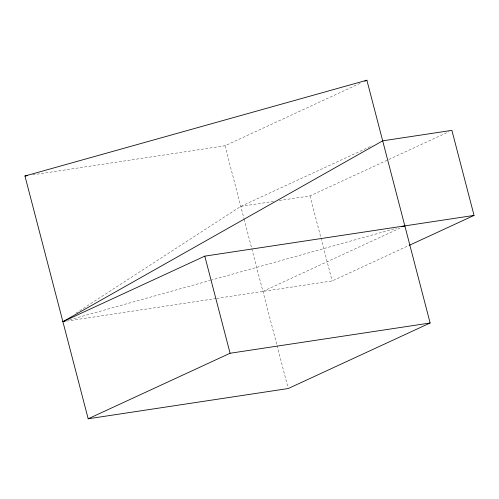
<?xml version="1.0" encoding="UTF-8"?>
<svg xmlns="http://www.w3.org/2000/svg" width="499" height="499" viewBox="0 0 499 499"><rect width="100%" height="100%" fill="white"/><g stroke="black" fill="none" stroke-linecap="round" stroke-linejoin="round"><path stroke-width="0.37" stroke-dasharray="2.5 1.87" d="M75.973 313.197L240.786 206.374L372.092 145.727M32.647 174.85L224.993 145.752L361.245 82.822M279.234 200.561L309.998 195.907L449.075 131.667M262.936 291.416L401.308 227.507M216.772 298.402L332.153 280.949L408.394 245.733M69.642 319.784L209.867 280.5M210.615 280.288L396.586 228.193M240.786 206.374L273.851 201.371M66.741 321.094L216.005 298.521M309.998 195.907L320.782 237.299M320.976 238.048L332.153 280.949M224.993 145.752L243.924 218.419M244.117 219.167L276.858 344.865M277.057 345.62L287.842 387.024"/><path stroke-width="0.75" d="M65.893 320.838L62.893 321.674L382.683 140.837L451.894 130.364L474.05 215.412L409.099 245.408M364.775 81.194L366.89 80.214L430.132 322.99L288.235 388.528L88.186 418.786L24.95 176.01L366.89 80.214M62.893 321.674L204.79 256.137L474.05 215.412M88.186 418.786L230.089 353.248L430.132 322.99M401.838 226.721L404.832 225.879M24.95 176.01L27.258 175.66M204.79 256.137L230.089 353.248"/></g></svg>
